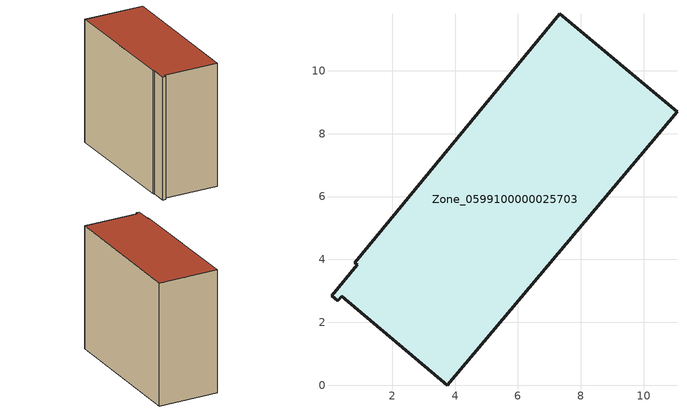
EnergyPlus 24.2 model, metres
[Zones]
Zone_0599100000025703
 floor ground (C_G): 3.75,0 0.39,2.83 0.26,2.68 0.07,2.84 0.88,3.83 0.81,3.89 7.33,11.81 11.06,8.69 z0.14
 wall outside (C_F): 11.06,8.69 7.33,11.81 0.81,3.89 0.88,3.83 0.07,2.84 0.26,2.68 0.39,2.83 3.75,0 11.06,8.69 z0.14:10.09
 roof outside (C_R): 0.88,3.83 0.07,2.84 0.26,2.68 0.39,2.83 3.75,0 11.06,8.69 7.33,11.81 0.81,3.89 z10.09
[BUILDING]
Pand.0599100000025703: North Axis=0; Terrain=City; Loads Convergence Tolerance Value=0.04; Temperature Convergence Tolerance Value=0.4; Solar Distribution=FullExterior; Maximum Number of Warmup Days=25; Minimum Number of Warmup Days=1
[Site:Location]
Rotterdam.The.Hague.AP_ZH_NLD Design_Conditions: Latitude=51.96; Longitude=4.45; Time Zone=1; Elevation=-4.5
[SITE:GROUNDTEMPERATURE:BUILDINGSURFACE]
18, 18, 18, 18, 18, 18, 18, 18, 18, 18, 18, 18
[MATERIAL] Thermal Absorptance=0.9; Solar Absorptance=0.7; Visible Absorptance=0.7
Name | Roughness | Thickness | Conductivity | Density | Specific Heat
G.TC.1946-1964 | MediumSmooth | 0.15 | 1 | 540 | 1210
F.TC.1946-1964 | Rough | 0.3 | 0.857143 | 1920 | 840
R.TC.1946-1964 | MediumRough | 0.2 | 0.235294 | 1500 | 1000
[CONSTRUCTION]
C_G: G.TC.1946-1964
C_F: F.TC.1946-1964
C_R: R.TC.1946-1964
[ZONE]
Zone_0599100000025703: Type=1; Multiplier=1; Ceiling Height=Autocalculate; Volume=Autocalculate; Floor Area=autocalculate; Part of Total Floor Area=Yes
[ZONEINFILTRATION:DESIGNFLOWRATE]
Infil_Zone_0599100000025703: Zone or ZoneList or Space or SpaceList=Zone_0599100000025703; Schedule=AlwaysOn; Design Flow Rate Calculation Method=Flow/Area; Flow Rate per Floor Area=0.003; Constant Term Coefficient=1; Temperature Term Coefficient=0; Velocity Term Coefficient=0; Velocity Squared Term Coefficient=0
[HVACTEMPLATE:ZONE:IDEALLOADSAIRSYSTEM]
Zone_0599100000025703: Maximum Heating Supply Air Temperature=50; Minimum Cooling Supply Air Temperature=13; Maximum Heating Supply Air Humidity Ratio=0.0156; Minimum Cooling Supply Air Humidity Ratio=0.0077; Heating Limit=NoLimit; Cooling Limit=NoLimit; Dehumidification Control Type=ConstantSensibleHeatRatio; Cooling Sensible Heat Ratio=0.7; Dehumidification Setpoint=60; Humidification Control Type=None; Humidification Setpoint=30; Outdoor Air Method=None; Outdoor Air Flow Rate per Person=0.00944; Outdoor Air Flow Rate per Zone Floor Area=0; Outdoor Air Flow Rate per Zone=0; Demand Controlled Ventilation Type=None; Outdoor Air Economizer Type=NoEconomizer; Heat Recovery Type=None; Sensible Heat Recovery Effectiveness=0.7; Latent Heat Recovery Effectiveness=0.65
[ZONECONTROL:THERMOSTAT]
ThermostatControl_Zone_0599100000025703: Zone or ZoneList=Zone_0599100000025703; Control Type Schedule=DualSetpointControlType; Control 1=Thermostat_Zone_0599100000025703; Temperature Difference Between Cutout And Setpoint=0
[THERMOSTATSETPOINT:DUALSETPOINT]
Thermostat_Zone_0599100000025703: Heating Setpoint Temperature Schedule=HeatingSetpoint_Zone_0599100000025703; Cooling Setpoint Temperature Schedule=CoolingSetpoint_Zone_0599100000025703
[SCHEDULE:COMPACT]
HeatingSetpoint_Zone_0599100000025703: Through: 12/31, For: AllDays, Until: 24:00, 21
CoolingSetpoint_Zone_0599100000025703: Through: 12/31, For: AllDays, Until: 24:00, 24
DualSetpointControlType: Through: 12/31, For: AllDays, Until: 24:00, 4
AlwaysOn: Through: 12/31, For: AllDays, Until: 24:00, 1
